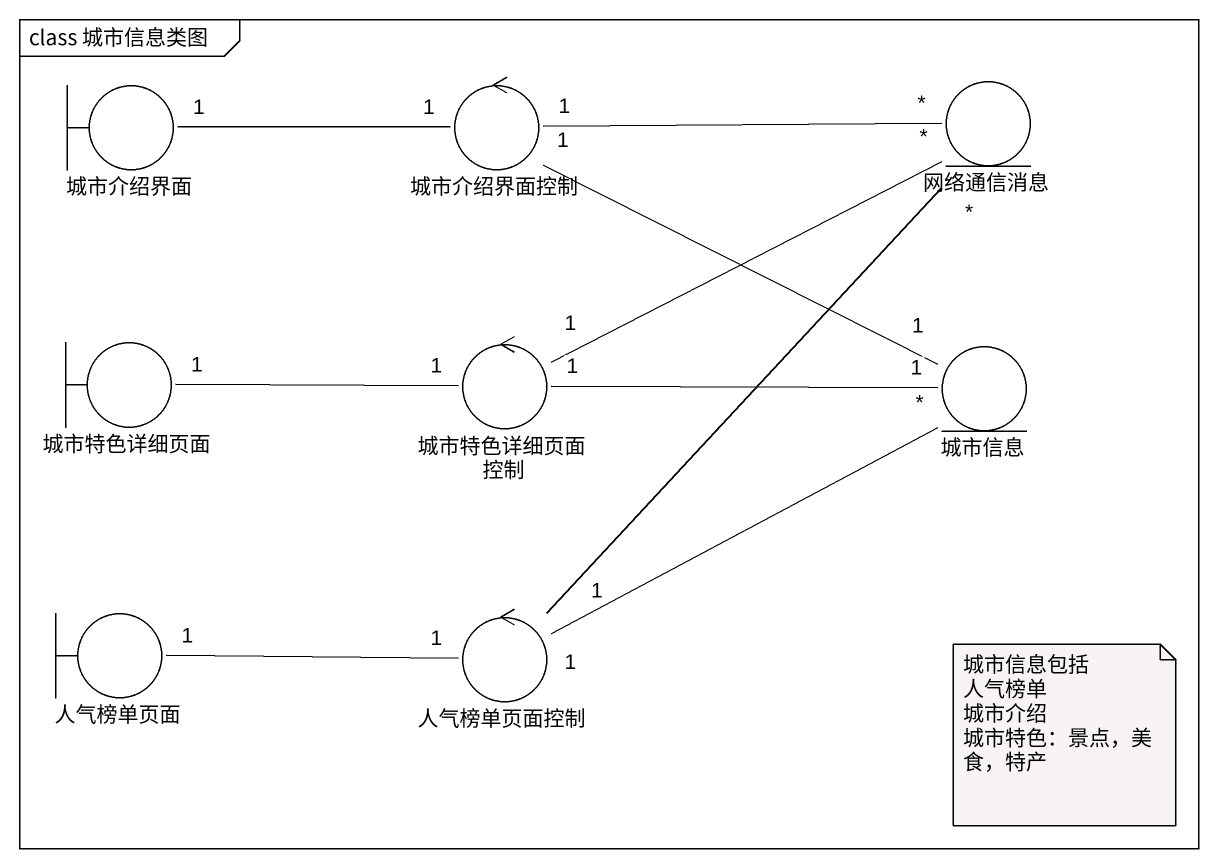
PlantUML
@startuml
mainframe class 城市信息类图
boundary 城市介绍界面
control 城市介绍界面控制
entity 网络通信消息
boundary 城市特色详细页面
control 城市特色详细页面控制
entity 城市信息
boundary 人气榜单页面
control 人气榜单页面控制
城市介绍界面 "1" -right- "1" 城市介绍界面控制
城市介绍界面控制 "1" -right- "*" 网络通信消息
城市介绍界面控制 "1" -right- "1" 城市信息
城市特色详细页面 "1" -right- "1" 城市特色详细页面控制
城市特色详细页面控制 "1" -right- "*" 网络通信消息
城市特色详细页面控制 "1" -right- "1" 城市信息
人气榜单页面 "1" -right- "1" 人气榜单页面控制
人气榜单页面控制 "1" -up- "*" 网络通信消息
人气榜单页面控制 "1" -right- "*" 城市信息
note as N1
  城市信息包括
  人气榜单
  城市介绍
  城市特色：景点，美食，特产
end note
@enduml
